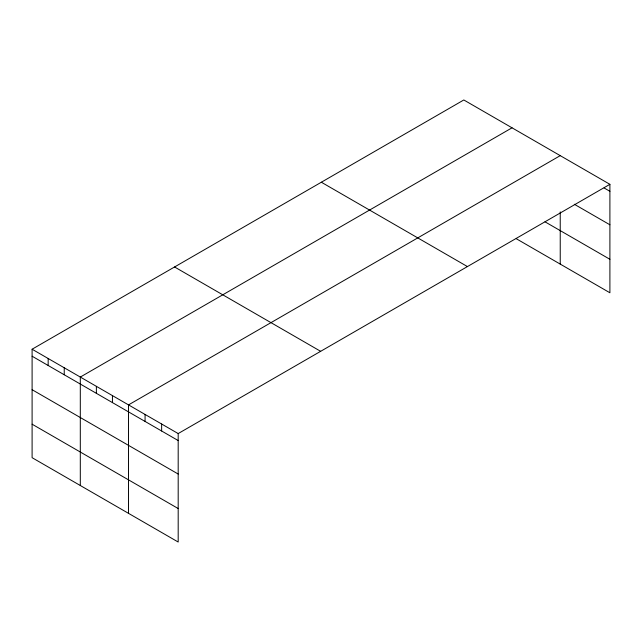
<?xml version="1.0" encoding="UTF-8"?>
<svg xmlns="http://www.w3.org/2000/svg" width="642" height="642" viewBox="0 0 642 642"><rect width="100%" height="100%" fill="white"/><g stroke="black" fill="none" stroke-linecap="round" stroke-linejoin="round"><path stroke-width="0.96" d="M32.1 349.224L178.187 433.567L178.187 542.025L32.1 457.682L32.1 349.224L463.813 99.975L609.9 184.318L609.9 292.776L516.248 238.704M512.027 127.814L80.306 377.063L80.306 485.512M560.233 155.645L128.512 404.893L128.512 513.343M178.187 433.567L609.9 184.318M604.106 187.962L609.9 191.308M574.301 204.244L609.9 224.788M545.01 221.827L609.9 259.288M321.353 182.232L467.432 266.574M174.568 266.976L320.647 351.318M32.1 356.214L178.187 440.556M32.1 389.702L178.187 474.037M32.1 424.193L178.187 508.536M560.233 211.884L560.233 264.095M161.632 424.009L161.632 430.999M145.076 414.451L145.076 421.441M112.446 395.616L112.446 402.606M96.38 386.34L96.38 393.329M64.24 367.786L64.24 374.767M48.166 358.501L48.166 365.491"/></g></svg>
